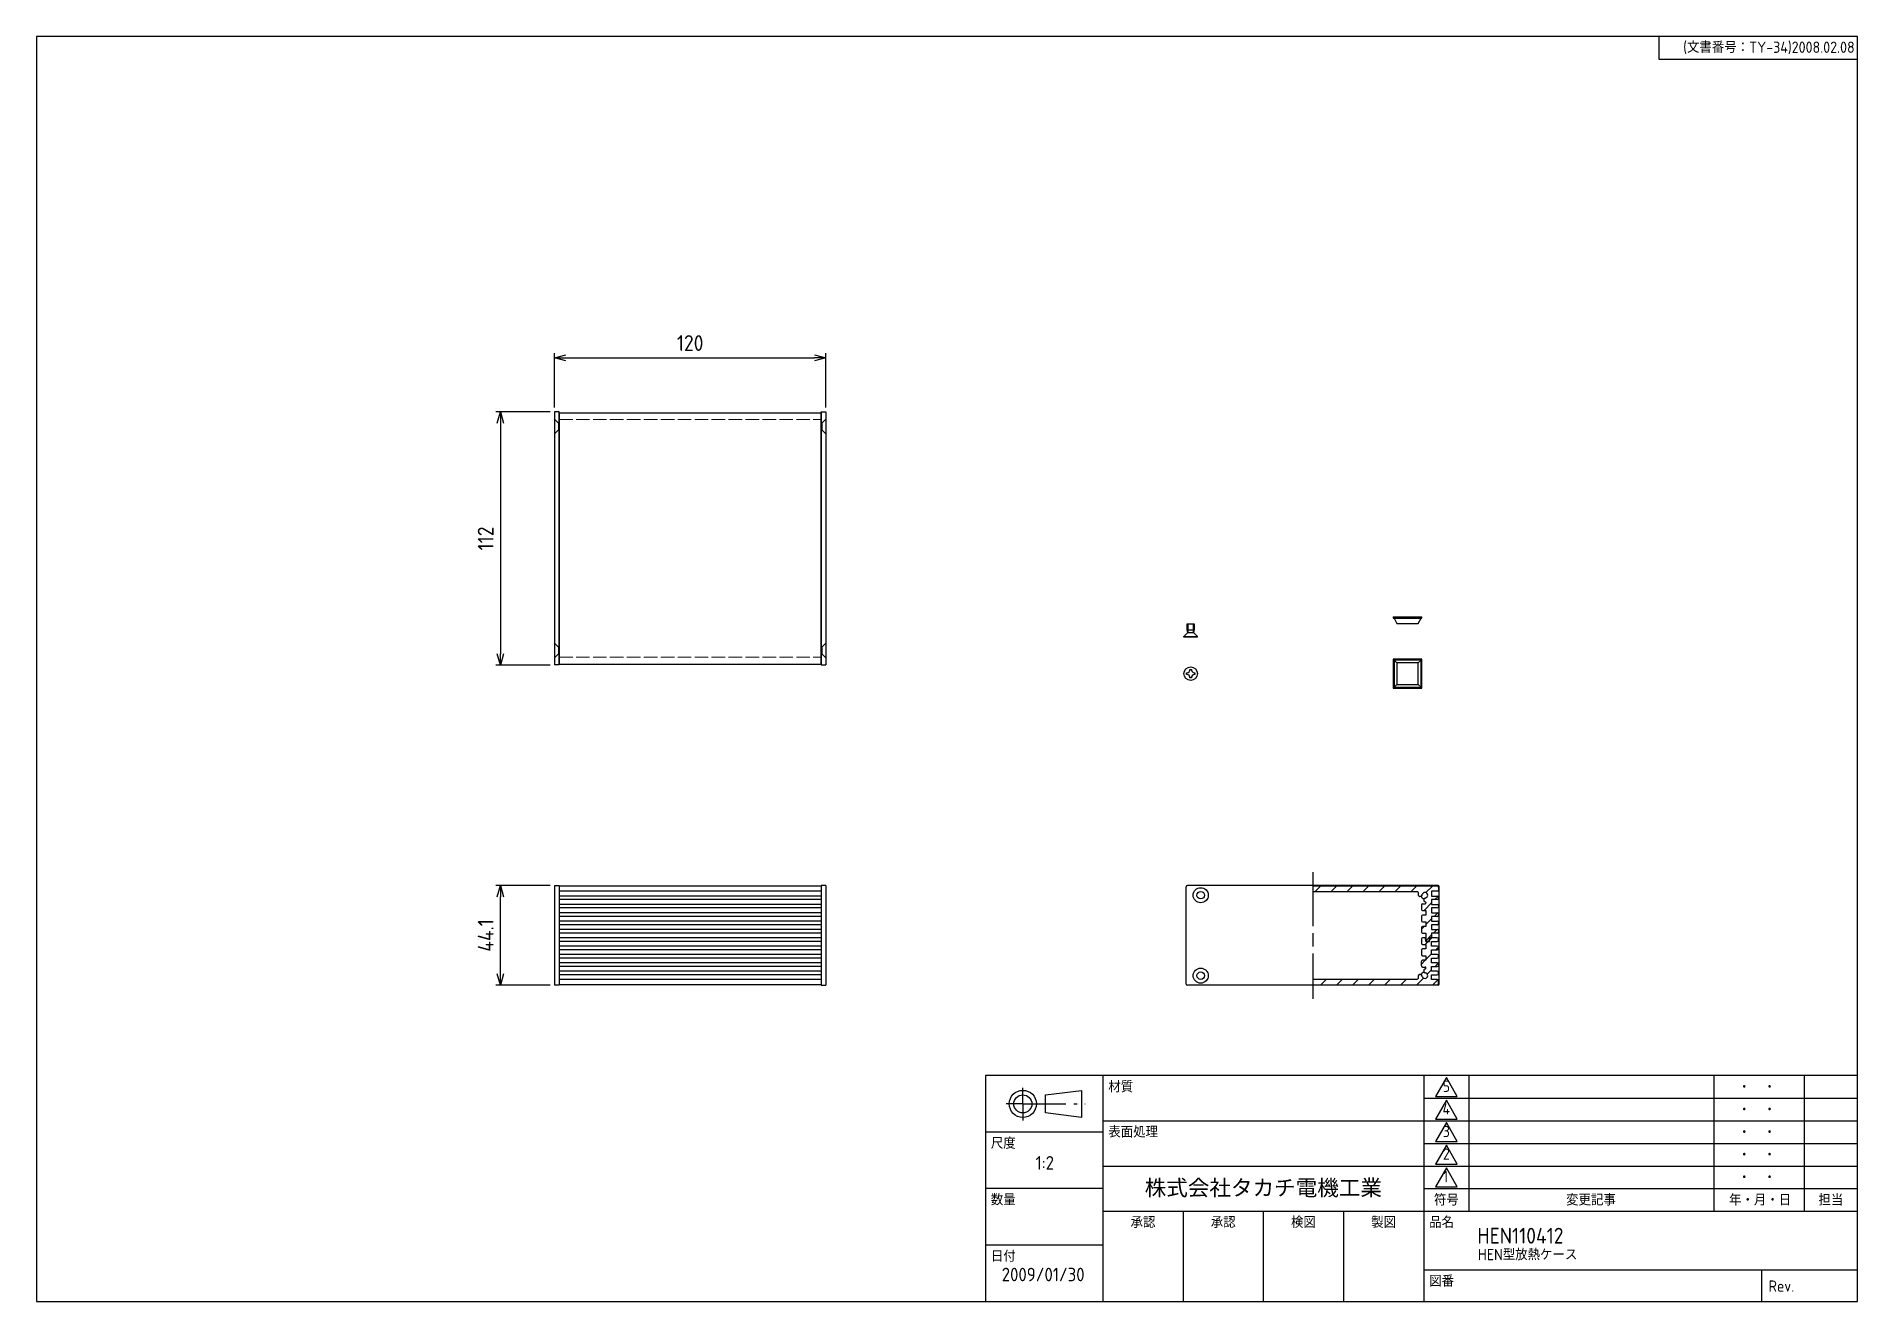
# Model space of a CAD drawing. Header units: millimetres. Extents: x 0 to 806, y 0 to 560.
import ezdxf
from ezdxf.enums import TextEntityAlignment as Align

# ---------------------------------------------------------------- set-up
doc = ezdxf.new("R2010")
doc.units = ezdxf.units.MM
doc.header["$LTSCALE"] = 2
for name, pattern in [('AM_ISO02W050x2', [3.75, 3, -0.75]), ('AM_ISO08W050', [18, 12, -1.5, 3, -1.5]), ('gen7a', [6.875, 4.75, -0.875, 0.375, -0.875])]:
    doc.linetypes.add(name, pattern=pattern)
doc.layers.add('7A', color=4, linetype='gen7a')
doc.layers.add('RAHM2', color=1, linetype='Continuous')
for name, color, linetype, lineweight in [('AM_5', 3, 'Continuous', 25), ('AM_7', 4, 'AM_ISO08W050', 25), ('AM_8', 1, 'Continuous', 25), ('上ｶﾊﾞｰ', 7, 'Continuous', 25), ('上ｶﾊﾞｰ0', 7, 'AM_ISO02W050x2', 13), ('下ｶﾊﾞｰ', 2, 'Continuous', 25), ('ｺﾞﾑ足', 8, 'Continuous', 25), ('ﾊﾟﾈﾙ', 5, 'Continuous', 25), ('ﾊﾟﾈﾙ0', 5, 'AM_ISO02W050x2', 13), ('ﾋﾞｽ', 8, 'Continuous', 25)]:
    doc.layers.add(name, color=color, linetype=linetype, lineweight=lineweight)
doc.styles.get("Standard").update_dxf_attribs({"font": 'ISOCP.SHX', "bigfont": 'EXTFONT.SHX'})
doc.dimstyles.new('AM_ISO$0', dxfattribs={"dimtxt": 3.5, "dimasz": 2.5, "dimexe": 1, "dimexo": 1, "dimgap": 1.5, "dimtad": 1, "dimdsep": 46, "dimtxsty": 'Standard', "dimblk": 'OPEN30', "dimcen": 0, "dimclrd": 256, "dimclre": 256, "dimclrt": 2, "dimadec": 0, "dimazin": 2, "dimtp": 0.1, "dimtm": 0.1, "dimtfac": 0.71, "dimtmove": 0, "dimatfit": 3, "dimldrblk": 'OPEN30', "dimfxl": 0, "dimlwd": -1, "dimlwe": -1, "dimarcsym": 0})

# ---------------------------------------------------------------- blocks, each defined once
blk = doc.blocks.new('TK-A3')
for p, q in [((359, 280), (359, 275)), ((359, 275), (403, 275))]:
    blk.add_line(p, q)
blk.add_lwpolyline([(0, 0), (403, 0), (403, 280), (0, 280)], close=True)
at = {"insert": (402.36, 276.11), "char_height": 2.5, "width": 43.0784, "attachment_point": 9}
blk.add_mtext('(文書番号：TY-34)2008.02.08', dxfattribs=at)
blk = doc.blocks.new('TK-TITLE')
for p, q in [((-193, 50), (-193, 0)), ((0, 50), (-193, 50)), ((-167, 50), (-167, 0)), ((-96, 50), (-96, 0)), ((0, 0), (0, 50)), ((-179.72, 45.75), (-171.72, 46.75)), ((-179.72, 41.75), (-179.72, 45.75)), ((-171.72, 46.75), (-171.72, 40.75)), ((-171.72, 40.75), (-179.72, 41.75)), ((-167, 37.5), (-193, 37.5)), ((-167, 40), (-96, 40)), ((-167, 30), (-96, 30)), ((-167, 25), (-193, 25)), ((-167, 20), (-96, 20)), ((-149.25, 20), (-149.25, 0)), ((-131.5, 20), (-131.5, 0)), ((-113.75, 20), (-113.75, 0)), ((-96, 20), (0, 20)), ((-167, 12.5), (-193, 12.5)), ((-96, 7), (0, 7)), ((-21.18, 0), (-21.18, 7)), ((-193, 0), (0, 0))]:
    blk.add_line(p, q)
for radius in [3, 2]:
    blk.add_circle((-184.72, 43.75), radius)
at = {"layer": '7A'}
for q in [(-184.72, 47.32), (-188.44, 43.75), (-170.94, 43.75), (-184.72, 40.04)]:
    blk.add_line((-184.72, 43.75), q, dxfattribs=at)
at = {"layer": 'RAHM2'}
for p, q in [((-91, 49.6), (-93.42, 45.4)), ((-88.58, 45.4), (-91, 49.6)), ((-86, 50), (-86, 20)), ((-31.82, 50), (-31.82, 20)), ((-11.82, 50), (-11.82, 20)), ((-96, 45), (0, 45)), ((-93.42, 45.4), (-88.58, 45.4)), ((-91, 44.6), (-93.42, 40.4)), ((-88.58, 40.4), (-91, 44.6)), ((-93.42, 40.4), (-88.58, 40.4)), ((-96, 40), (0, 40)), ((-91, 39.6), (-93.42, 35.4)), ((-88.58, 35.4), (-91, 39.6)), ((-96, 35), (0, 35)), ((-93.42, 35.4), (-88.58, 35.4)), ((-91, 34.6), (-93.42, 30.4)), ((-88.58, 30.4), (-91, 34.6)), ((-96, 30), (0, 30)), ((-93.42, 30.4), (-88.58, 30.4)), ((-91, 29.6), (-93.42, 25.4)), ((-88.58, 25.4), (-91, 29.6)), ((-96, 25), (0, 25)), ((-93.42, 25.4), (-88.58, 25.4))]:
    blk.add_line(p, q, dxfattribs=at)
at = {"insert": (-131.5, 25), "char_height": 3.5, "width": 60, "attachment_point": 5}
blk.add_mtext('\\fＭＳ ゴシック|b0|i0|c128|p49;株式会社タカチ電機工業', dxfattribs=at)
for tag, p, height in [('GEN-TITLE-MAT1', (-148.96, 43.3), 3), ('GEN-TITLE-MAT2', (-148.96, 33.3), 3), ('GEN-TITLE-DES1', (-84.14, 12.83), 3.5), ('GEN-TITLE-DES2', (-84, 9.15), 2.5), ('GEN-TITLE-NR1', (-84, 2), 3), ('GEN-TITLE-NR2', (-8, 1.71), 2.5)]:
    blk.add_attdef(tag, p, '', height=height)
for tag, p in [('GEN-TITLE-SCA', (-177.82, 28.3)), ('GEN-TITLE-QTY', (-175.61, 15.8))]:
    blk.add_attdef(tag, text='', height=3).set_placement(p, align=Align.BOTTOM_RIGHT)
blk.add_attdef('GEN-TITLE-DAT', text='', height=3).set_placement((-180.22, 3.59), align=Align.BOTTOM_CENTER)
at = {"layer": 'RAHM2'}
for s, p in [('5', (-91, 45.65)), ('4', (-91, 40.65)), ('3', (-91, 35.65)), ('2', (-91, 30.65)), ('1', (-91.19, 25.65))]:
    blk.add_text(s, height=2.5, dxfattribs=at).set_placement(p, align=Align.BOTTOM_CENTER)
at = {"layer": 'RAHM2', "char_height": 2.5}
for s, insert, width, attachment_point in [('材質', (-165.8, 48.8), 60, 1), ('・  ・   ', (-22.28, 47.5), 20, 5), ('・  ・   ', (-22.28, 42.5), 20, 5), ('尺度', (-191.8, 36.3), 20, 1), ('表面処理', (-165.8, 38.8), 60, 1), ('・  ・   ', (-22.28, 37.5), 20, 5), ('・  ・   ', (-22.28, 32.5), 20, 5), ('・  ・   ', (-22.28, 27.5), 20, 5), ('数量', (-191.8, 23.8), 20, 1), ('符号', (-91, 22.5), 10, 5), ('変更記事', (-59, 22.5), 45, 5), ('年・月・日', (-21.56, 22.5), 20, 5), ('担当', (-5.91, 22.5), 15, 5), ('承認', (-158.13, 18.8), 17, 2), ('承認', (-140.38, 18.8), 17, 2), ('検図', (-122.63, 18.8), 17, 2), ('製図', (-104.88, 18.8), 17, 2), ('品名', (-94.8, 18.8), 90, 1), ('日付', (-191.8, 11.3), 60, 1), ('図番', (-94.8, 5.8), 90, 1), ('Rev.', (-16.86, 3.43), 7.9365, 5)]:
    blk.add_mtext(s, dxfattribs=dict(at, insert=insert, width=width, attachment_point=attachment_point))
blk = doc.blocks.new('A$C551C5673')
at = {"layer": 'ﾋﾞｽ'}
for p, q in [((-1.8, -0.41), (-1.8, 0.41)), ((-1.8, 0.41), (-1.55, 0.41)), ((-0.41, 1.8), (0.41, 1.8)), ((-0.41, 1.55), (-0.41, 1.8)), ((0.41, 1.8), (0.41, 1.55)), ((1.55, 0.41), (1.8, 0.41)), ((1.8, 0.41), (1.8, -0.41)), ((-1.55, -0.41), (-1.8, -0.41)), ((-0.41, -1.8), (-0.41, -1.55)), ((0.41, -1.8), (-0.41, -1.8)), ((0.41, -1.55), (0.41, -1.8)), ((1.8, -0.41), (1.55, -0.41))]:
    blk.add_line(p, q, dxfattribs=at)
blk.add_circle((0, 0), 3, dxfattribs=at)
for centre, start, end in [((-1.55, 1.55), 270, 0), ((1.55, 1.55), 180, 270), ((-1.55, -1.55), 0, 90), ((1.55, -1.55), 90, 180)]:
    blk.add_arc(centre, 1.15, start, end, dxfattribs=at)
blk = doc.blocks.new('A$C276871C8')
at = {"layer": 'ﾋﾞｽ'}
for p, q in [((-6, -1.5), (-6, 1.5)), ((-6, 1.5), (-3.34, 1.5)), ((-2.09, 1.25), (-6, 1.25)), ((-3.34, 1.5), (-2.09, 1.25)), ((-3.34, -1.5), (-3.34, 1.5)), ((-2.09, 1.25), (-0.34, 3)), ((-2.09, -1.25), (-2.09, 1.25)), ((0, 3), (-0.34, 3)), ((-0.34, -3), (-0.34, 3)), ((0, 3), (0, -3)), ((-6, -1.25), (-2.09, -1.25)), ((-3.34, -1.5), (-6, -1.5)), ((-2.09, -1.25), (-3.34, -1.5)), ((-0.34, -3), (-2.09, -1.25)), ((0, -3), (-0.34, -3))]:
    blk.add_line(p, q, dxfattribs=at)
blk = doc.blocks.new('_Open30')
at = {"color": 0, "linetype": 'ByBlock', "lineweight": -2}
for p, q in [((-1, 0.27), (0, 0)), ((0, 0), (-1, -0.27)), ((0, 0), (-1, 0))]:
    blk.add_line(p, q, dxfattribs=at)
blk = doc.blocks.new('*D13')
at = {"layer": 'AM_5'}
for p, q in [((229.33, 395.77), (229.33, 419.77)), ((349.33, 395.77), (349.33, 419.77)), ((234.33, 417.77), (344.33, 417.77))]:
    blk.add_line(p, q, dxfattribs=at)
at = {"layer": 'Defpoints', "color": 0}
for p in [(349.33, 417.77), (229.33, 393.77), (349.33, 393.77)]:
    blk.add_point(p, dxfattribs=at)
at = {"layer": 'AM_5', "xscale": 5, "yscale": 5, "zscale": 5, "rotation": 180}
blk.add_blockref('_Open30', (229.33, 417.77), dxfattribs=at)
at = {"layer": 'AM_5', "xscale": 5, "yscale": 5, "zscale": 5}
blk.add_blockref('_Open30', (349.33, 417.77), dxfattribs=at)
at = {"layer": 'AM_5', "color": 2, "insert": (289.33, 424.27), "char_height": 7, "attachment_point": 5}
blk.add_mtext('120', dxfattribs=at)
blk = doc.blocks.new('*D14')
at = {"layer": 'AM_5'}
for p, q in [((227.33, 393.77), (203.33, 393.77)), ((205.33, 388.77), (205.33, 286.77)), ((227.33, 281.77), (203.33, 281.77))]:
    blk.add_line(p, q, dxfattribs=at)
at = {"layer": 'Defpoints', "color": 0}
for p in [(229.33, 393.77), (205.33, 281.77), (229.33, 281.77)]:
    blk.add_point(p, dxfattribs=at)
at = {"layer": 'AM_5', "xscale": 5, "yscale": 5, "zscale": 5}
for p, rotation in [((205.33, 393.77), 90), ((205.33, 281.77), 270)]:
    blk.add_blockref('_Open30', p, dxfattribs=dict(at, rotation=rotation))
at = {"layer": 'AM_5', "color": 2, "insert": (198.83, 337.77), "char_height": 7, "attachment_point": 5, "rotation": 90}
blk.add_mtext('112', dxfattribs=at)
blk = doc.blocks.new('*D15')
at = {"layer": 'AM_5'}
for p, q in [((227.33, 184.12), (203.33, 184.12)), ((205.33, 145.02), (205.33, 179.12)), ((227.33, 140.02), (203.33, 140.02))]:
    blk.add_line(p, q, dxfattribs=at)
at = {"layer": 'Defpoints', "color": 0}
for p in [(205.33, 184.12), (229.33, 184.12), (229.33, 140.02)]:
    blk.add_point(p, dxfattribs=at)
at = {"layer": 'AM_5', "xscale": 5, "yscale": 5, "zscale": 5}
for p, rotation in [((205.33, 184.12), 90), ((205.33, 140.02), 270)]:
    blk.add_blockref('_Open30', p, dxfattribs=dict(at, rotation=rotation))
at = {"layer": 'AM_5', "color": 2, "insert": (198.83, 162.07), "char_height": 7, "attachment_point": 5, "rotation": 90}
blk.add_mtext('44.1', dxfattribs=at)

msp = doc.modelspace()

# ---------------------------------------------------------------- hatches: boundary and pattern name
at = {"layer": 'AM_8'}
h = msp.add_hatch(dxfattribs=at)
h.set_pattern_fill('_U', color=256, scale=5, angle=45, style=0, pattern_type=0)
h.set_pattern_definition([(45, (443.156, -40.3116), (-3.53553, 3.53553), [])])
edge = h.paths.add_edge_path()
edge.add_arc((614.486, 179.868), 3, 163.39845, 170.684261)
edge.add_arc((612.389, 180.213), 0.875, 170.746295, 350.746295)
edge.add_arc((614.486, 179.868), 1.25, -80.597414, 170.597414, ccw=False)
edge.add_arc((614.834, 177.766), 0.88, 99.402586, 164.642344)
edge.add_arc((614.837, 177.777), 0.88, 165.357656, 262.656607)
edge.add_arc((614.686, 176.607), 0.3, 0, 82.656607, ccw=False)
edge.add_line((614.986, 176.607), (614.986, 176.368))
edge.add_arc((614.686, 176.368), 0.3, 270, 360, ccw=False)
edge.add_line((614.686, 176.068), (613.486, 176.068))
edge.add_arc((613.486, 175.568), 0.5, 90, 180)
edge.add_line((612.986, 175.568), (612.986, 173.568))
edge.add_arc((613.486, 173.568), 0.5, 180, 270)
edge.add_line((613.486, 173.068), (614.986, 173.068))
edge.add_line((614.986, 173.068), (614.986, 171.068))
edge.add_line((614.986, 171.068), (613.486, 171.068))
edge.add_arc((613.486, 170.568), 0.5, 90, 180)
edge.add_line((612.986, 170.568), (612.986, 168.568))
edge.add_arc((613.486, 168.568), 0.5, 180, 270)
edge.add_line((613.486, 168.068), (614.986, 168.068))
edge.add_line((614.986, 168.068), (614.986, 166.068))
edge.add_line((614.986, 166.068), (613.486, 166.068))
edge.add_arc((613.486, 165.568), 0.5, 90, 180)
edge.add_line((612.986, 165.568), (612.986, 163.568))
edge.add_arc((613.486, 163.568), 0.5, 180, 270)
edge.add_line((613.486, 163.068), (614.986, 163.068))
edge.add_line((614.986, 163.068), (614.986, 161.068))
edge.add_line((614.986, 161.068), (615.086, 159.468))
edge.add_line((615.086, 159.468), (616.386, 159.468))
edge.add_line((616.386, 159.468), (616.486, 161.018))
edge.add_line((616.486, 161.018), (617.486, 161.018))
edge.add_line((617.486, 161.018), (617.486, 163.118))
edge.add_line((617.486, 163.118), (619.986, 163.118))
edge.add_arc((619.986, 163.618), 0.5, 270, 360)
edge.add_line((620.486, 163.618), (620.486, 164.218))
edge.add_arc((619.986, 164.218), 0.5, 0, 90)
edge.add_line((619.986, 164.718), (617.486, 164.718))
edge.add_line((617.486, 164.718), (617.486, 166.818))
edge.add_line((617.486, 166.818), (619.986, 166.818))
edge.add_arc((619.986, 167.318), 0.5, 270, 360)
edge.add_line((620.486, 167.318), (620.486, 167.918))
edge.add_arc((619.986, 167.918), 0.5, 0, 90)
edge.add_line((619.986, 168.418), (617.486, 168.418))
edge.add_line((617.486, 168.418), (617.486, 170.518))
edge.add_line((617.486, 170.518), (619.986, 170.518))
edge.add_arc((619.986, 171.018), 0.5, 270, 360)
edge.add_line((620.486, 171.018), (620.486, 171.618))
edge.add_arc((619.986, 171.618), 0.5, 360, 450)
edge.add_line((619.986, 172.118), (617.486, 172.118))
edge.add_line((617.486, 172.118), (617.486, 174.218))
edge.add_line((617.486, 174.218), (619.986, 174.218))
edge.add_arc((619.986, 174.718), 0.5, 270, 360)
edge.add_line((620.486, 174.718), (620.486, 175.318))
edge.add_arc((619.986, 175.318), 0.5, 0, 90)
edge.add_line((619.986, 175.818), (617.486, 175.818))
edge.add_line((617.486, 175.818), (617.486, 177.918))
edge.add_line((617.486, 177.918), (619.986, 177.918))
edge.add_arc((619.986, 178.418), 0.5, 270, 360)
edge.add_line((620.486, 178.418), (620.486, 179.018))
edge.add_arc((619.986, 179.018), 0.5, 0, 90)
edge.add_line((619.986, 179.518), (617.486, 179.518))
edge.add_line((617.486, 179.518), (617.486, 181.618))
edge.add_line((617.486, 181.618), (619.986, 181.618))
edge.add_arc((619.986, 182.118), 0.5, 270, 360)
edge.add_line((620.486, 182.118), (620.486, 183.368))
edge.add_arc((619.986, 183.368), 0.5, 0, 90)
edge.add_line((619.986, 183.868), (564.886, 183.868))
edge.add_line((564.886, 183.868), (564.886, 181.368))
edge.add_line((564.886, 181.368), (611.132, 181.368))
edge.add_arc((611.132, 180.868), 0.5, -16.60155, 90, ccw=False)
h = msp.add_hatch(dxfattribs=at)
h.set_pattern_fill('_U', color=256, scale=5, angle=45, style=0, pattern_type=0)
h.set_pattern_definition([(45, (686.6154, 364.447), (-3.53553, 3.53553), [])])
edge = h.paths.add_edge_path()
edge.add_line((620.486, 140.768), (620.486, 142.018))
edge.add_arc((619.986, 142.018), 0.5, 0, 90)
edge.add_line((619.986, 142.518), (617.486, 142.518))
edge.add_line((617.486, 142.518), (617.486, 144.618))
edge.add_line((617.486, 144.618), (619.986, 144.618))
edge.add_arc((619.986, 145.118), 0.5, 270, 360)
edge.add_line((620.486, 145.118), (620.486, 145.718))
edge.add_arc((619.986, 145.718), 0.5, 0, 90)
edge.add_line((619.986, 146.218), (617.486, 146.218))
edge.add_line((617.486, 146.218), (617.486, 148.318))
edge.add_line((617.486, 148.318), (619.986, 148.318))
edge.add_arc((619.986, 148.818), 0.5, 270, 360)
edge.add_line((620.486, 148.818), (620.486, 149.418))
edge.add_arc((619.986, 149.418), 0.5, 360, 450)
edge.add_line((619.986, 149.918), (617.486, 149.918))
edge.add_line((617.486, 149.918), (617.486, 152.018))
edge.add_line((617.486, 152.018), (619.986, 152.018))
edge.add_arc((619.986, 152.518), 0.5, 270, 360)
edge.add_line((620.486, 152.518), (620.486, 153.118))
edge.add_arc((619.986, 153.118), 0.5, 0, 90)
edge.add_line((619.986, 153.618), (617.486, 153.618))
edge.add_line((617.486, 153.618), (617.486, 155.718))
edge.add_line((617.486, 155.718), (619.986, 155.718))
edge.add_arc((619.986, 156.218), 0.5, 270, 360)
edge.add_line((620.486, 156.218), (620.486, 156.818))
edge.add_arc((619.986, 156.818), 0.5, 0, 90)
edge.add_line((619.986, 157.318), (617.486, 157.318))
edge.add_line((617.486, 157.318), (617.486, 159.418))
edge.add_line((617.486, 159.418), (619.986, 159.418))
edge.add_arc((619.986, 159.918), 0.5, 270, 360)
edge.add_line((620.486, 159.918), (620.486, 160.518))
edge.add_arc((619.986, 160.518), 0.5, 0, 90)
edge.add_line((619.986, 161.018), (616.686, 161.018))
edge.add_line((616.686, 161.018), (616.583, 159.368))
edge.add_line((616.583, 159.368), (614.889, 159.368))
edge.add_line((614.889, 159.368), (614.786, 161.018))
edge.add_line((614.786, 161.018), (613.486, 161.018))
edge.add_arc((613.486, 160.518), 0.5, 90, 180)
edge.add_line((612.986, 160.518), (612.986, 158.568))
edge.add_arc((613.486, 158.568), 0.5, 180, 270)
edge.add_line((613.486, 158.068), (614.986, 158.068))
edge.add_line((614.986, 158.068), (614.986, 156.068))
edge.add_line((614.986, 156.068), (613.486, 156.068))
edge.add_arc((613.486, 155.568), 0.5, 90, 180)
edge.add_line((612.986, 155.568), (612.986, 153.568))
edge.add_arc((613.486, 153.568), 0.5, 180, 270)
edge.add_line((613.486, 153.068), (614.986, 153.068))
edge.add_line((614.986, 153.068), (614.986, 151.068))
edge.add_line((614.986, 151.068), (613.486, 151.068))
edge.add_arc((613.486, 150.568), 0.5, 90, 180)
edge.add_line((612.986, 150.568), (612.986, 148.568))
edge.add_arc((613.486, 148.568), 0.5, 180, 270)
edge.add_line((613.486, 148.068), (614.686, 148.068))
edge.add_arc((614.686, 147.768), 0.3, 0, 90, ccw=False)
edge.add_line((614.986, 147.768), (614.986, 147.529))
edge.add_arc((614.686, 147.529), 0.3, 277.343393, 360, ccw=False)
edge.add_arc((614.837, 146.359), 0.88, 97.343393, 194.642344)
edge.add_arc((614.834, 146.369), 0.88, 195.357656, 260.597414)
edge.add_arc((614.486, 144.268), 1.25, -170.597414, 80.597414, ccw=False)
edge.add_arc((612.384, 143.92), 0.88, 9.402586, 74.894869)
edge.add_arc((612.389, 143.924), 0.875, 75.105431, 189.315739)
edge.add_arc((614.486, 144.268), 3, 189.315739, 196.60155)
edge.add_arc((611.132, 143.268), 0.5, -90, 16.60155, ccw=False)
edge.add_line((611.132, 142.768), (564.886, 142.768))
edge.add_line((564.886, 142.768), (564.886, 140.268))
edge.add_line((564.886, 140.268), (619.986, 140.268))
edge.add_arc((619.986, 140.768), 0.5, 270, 360)

# ---------------------------------------------------------------- linework, layer by layer
at = {"layer": 'AM_7'}
msp.add_line((564.886, 190.118), (564.886, 134.018), dxfattribs=at)
at = {"layer": '上ｶﾊﾞｰ'}
for p, q in [((231.332, 393.372), (347.332, 393.372)), ((231.332, 393.372), (231.332, 282.172)), ((347.332, 393.372), (347.332, 282.172)), ((231.332, 282.172), (347.332, 282.172)), ((347.332, 183.868), (231.332, 183.868)), ((231.332, 183.868), (231.332, 163.118)), ((347.332, 181.618), (231.332, 181.618)), ((347.332, 179.518), (231.332, 179.518)), ((347.332, 177.918), (231.332, 177.918)), ((347.332, 183.868), (347.332, 163.118)), ((619.986, 183.868), (564.886, 183.868)), ((611.132, 181.368), (564.886, 181.368)), ((617.486, 181.618), (617.486, 179.518)), ((619.986, 181.618), (617.486, 181.618)), ((617.486, 179.518), (619.986, 179.518)), ((619.986, 177.918), (617.486, 177.918)), ((617.486, 177.918), (617.486, 175.818)), ((620.486, 183.368), (620.486, 182.118)), ((620.486, 179.018), (620.486, 178.418)), ((347.332, 175.818), (231.332, 175.818)), ((347.332, 174.218), (231.332, 174.218)), ((347.332, 172.118), (231.332, 172.118)), ((347.332, 170.518), (231.332, 170.518)), ((612.986, 175.568), (612.986, 173.568)), ((612.986, 170.568), (612.986, 168.568)), ((613.486, 176.068), (614.686, 176.068)), ((613.486, 173.068), (614.986, 173.068)), ((614.986, 171.068), (613.486, 171.068)), ((614.986, 176.607), (614.986, 176.368)), ((614.986, 173.068), (614.986, 171.068)), ((617.486, 175.818), (619.986, 175.818)), ((617.486, 174.218), (617.486, 172.118)), ((619.986, 174.218), (617.486, 174.218)), ((617.486, 172.118), (619.986, 172.118)), ((619.986, 170.518), (617.486, 170.518)), ((617.486, 170.518), (617.486, 168.418)), ((620.486, 175.318), (620.486, 174.718)), ((620.486, 171.618), (620.486, 171.018)), ((347.332, 168.418), (231.332, 168.418)), ((347.332, 166.818), (231.332, 166.818)), ((347.332, 164.718), (231.332, 164.718)), ((347.332, 163.118), (231.332, 163.118)), ((612.986, 165.568), (612.986, 163.568)), ((613.486, 168.068), (614.986, 168.068)), ((614.986, 166.068), (613.486, 166.068)), ((613.486, 163.068), (614.986, 163.068)), ((614.986, 168.068), (614.986, 166.068)), ((614.986, 163.068), (614.986, 161.068)), ((617.486, 168.418), (619.986, 168.418)), ((619.986, 166.818), (617.486, 166.818)), ((617.486, 166.818), (617.486, 164.718)), ((617.486, 164.718), (619.986, 164.718)), ((617.486, 163.118), (617.486, 161.018)), ((619.986, 163.118), (617.486, 163.118)), ((620.486, 167.918), (620.486, 167.318)), ((620.486, 164.218), (620.486, 163.618)), ((614.986, 161.068), (615.086, 159.468)), ((615.086, 159.468), (616.386, 159.468)), ((616.386, 159.468), (616.486, 161.018)), ((616.486, 161.018), (617.486, 161.018))]:
    msp.add_line(p, q, dxfattribs=at)
for centre, radius, start, end in [((611.132, 180.868), 0.5, 343.39845, 90), ((612.389, 180.213), 0.875, 170.571141, 350.746295), ((614.486, 179.868), 3, 163.39845, 170.684261), ((614.486, 179.868), 1.25, 279.402586, 170.597414), ((614.837, 177.777), 0.88, 165.357656, 262.656607), ((614.834, 177.766), 0.88, 99.402586, 164.642344), ((619.986, 183.368), 0.5, 0, 90), ((619.986, 182.118), 0.5, 270, 0), ((619.986, 179.018), 0.5, 0, 90), ((619.986, 178.418), 0.5, 270, 0), ((613.486, 175.568), 0.5, 90, 180), ((613.486, 173.568), 0.5, 180, 270), ((613.486, 170.568), 0.5, 90, 180), ((614.686, 176.368), 0.3, 270, 0), ((614.686, 176.607), 0.3, 0, 82.656607), ((619.986, 175.318), 0.5, 0, 90), ((619.986, 174.718), 0.5, 270, 0), ((619.986, 171.618), 0.5, 0, 90), ((619.986, 171.018), 0.5, 270, 0), ((613.486, 168.568), 0.5, 180, 270), ((613.486, 165.568), 0.5, 90, 180), ((613.486, 163.568), 0.5, 180, 270), ((619.986, 167.918), 0.5, 0, 90), ((619.986, 167.318), 0.5, 270, 0), ((619.986, 164.218), 0.5, 0, 90), ((619.986, 163.618), 0.5, 270, 0)]:
    msp.add_arc(centre, radius, start, end, dxfattribs=at)
at = {"layer": '上ｶﾊﾞｰ0'}
for p, q in [((231.332, 390.372), (347.332, 390.372)), ((231.332, 285.172), (347.332, 285.172))]:
    msp.add_line(p, q, dxfattribs=at)
at = {"layer": '下ｶﾊﾞｰ'}
for p, q in [((231.332, 163.118), (231.332, 140.268)), ((347.332, 163.118), (347.332, 140.268)), ((347.332, 161.018), (231.332, 161.018)), ((347.332, 159.418), (231.332, 159.418)), ((347.332, 157.318), (231.332, 157.318)), ((347.332, 155.718), (231.332, 155.718)), ((347.332, 153.618), (231.332, 153.618)), ((612.986, 160.518), (612.986, 158.568)), ((612.986, 155.568), (612.986, 153.568)), ((614.786, 161.018), (613.486, 161.018)), ((613.486, 158.068), (614.986, 158.068)), ((614.986, 156.068), (613.486, 156.068)), ((614.889, 159.368), (614.786, 161.018)), ((614.889, 159.368), (616.583, 159.368)), ((614.986, 158.068), (614.986, 156.068)), ((616.583, 159.368), (616.686, 161.018)), ((619.986, 161.018), (616.686, 161.018)), ((617.486, 157.318), (617.486, 159.418)), ((617.486, 159.418), (619.986, 159.418)), ((619.986, 157.318), (617.486, 157.318)), ((617.486, 153.618), (617.486, 155.718)), ((617.486, 155.718), (619.986, 155.718)), ((619.986, 153.618), (617.486, 153.618)), ((620.486, 159.918), (620.486, 160.518)), ((620.486, 156.218), (620.486, 156.818)), ((347.332, 152.018), (231.332, 152.018)), ((347.332, 149.918), (231.332, 149.918)), ((347.332, 148.318), (231.332, 148.318)), ((347.332, 146.218), (231.332, 146.218)), ((612.986, 148.568), (612.986, 150.568)), ((613.486, 153.068), (614.986, 153.068)), ((614.986, 151.068), (613.486, 151.068)), ((613.486, 148.068), (614.686, 148.068)), ((613.486, 148.068), (614.486, 148.068)), ((614.986, 153.068), (614.986, 151.068)), ((614.986, 147.529), (614.986, 147.768)), ((617.486, 152.018), (619.986, 152.018)), ((617.486, 149.918), (617.486, 152.018)), ((619.986, 149.918), (617.486, 149.918)), ((617.486, 148.318), (619.986, 148.318)), ((617.486, 146.218), (617.486, 148.318)), ((619.986, 146.218), (617.486, 146.218)), ((620.486, 152.518), (620.486, 153.118)), ((620.486, 148.818), (620.486, 149.418)), ((620.486, 145.118), (620.486, 145.718)), ((347.332, 144.618), (231.332, 144.618)), ((347.332, 142.518), (231.332, 142.518)), ((347.332, 140.268), (231.332, 140.268)), ((564.886, 142.768), (611.132, 142.768)), ((564.886, 140.268), (619.986, 140.268)), ((612.615, 144.769), (612.612, 144.77)), ((617.486, 142.518), (617.486, 144.618)), ((617.486, 144.618), (619.986, 144.618)), ((619.986, 142.518), (617.486, 142.518)), ((620.486, 140.768), (620.486, 142.018))]:
    msp.add_line(p, q, dxfattribs=at)
for centre, radius, start, end in [((613.486, 160.518), 0.5, 90, 180), ((613.486, 158.568), 0.5, 180, 270), ((613.486, 155.568), 0.5, 90, 180), ((613.486, 153.568), 0.5, 180, 270), ((619.986, 160.518), 0.5, 0, 90), ((619.986, 159.918), 0.5, 270, 0), ((619.986, 156.818), 0.5, 0, 90), ((619.986, 156.218), 0.5, 270, 0), ((619.986, 153.118), 0.5, 0, 90), ((613.486, 150.568), 0.5, 90, 180), ((613.486, 148.568), 0.5, 180, 270), ((614.486, 144.268), 1.25, 189.402586, 80.597414), ((614.837, 146.359), 0.88, 97.343393, 194.642344), ((614.834, 146.369), 0.88, 195.357656, 260.597414), ((614.686, 147.768), 0.3, 0, 90), ((614.686, 147.529), 0.3, 277.343393, 360), ((619.986, 152.518), 0.5, 270, 0), ((619.986, 149.418), 0.5, 0, 90), ((619.986, 148.818), 0.5, 270, 0), ((619.986, 145.718), 0.5, 0, 90), ((619.986, 145.118), 0.5, 270, 0), ((611.132, 143.268), 0.5, 270, 16.60155), ((612.389, 143.924), 0.875, 75, 189.315739), ((614.486, 144.268), 3, 189.315739, 196.60155), ((612.384, 143.92), 0.88, 9.402586, 75), ((619.986, 142.018), 0.5, 0, 90), ((619.986, 140.768), 0.5, 270, 0)]:
    msp.add_arc(centre, radius, start, end, dxfattribs=at)
at = {"layer": 'ｺﾞﾑ足'}
for p, q in [((600.494, 303.144), (613.194, 303.144)), ((600.494, 303.144), (600.494, 302.544)), ((600.494, 302.544), (613.194, 302.544)), ((600.844, 302.544), (602.094, 300.144)), ((602.094, 300.144), (611.594, 300.144)), ((611.594, 300.144), (612.844, 302.544)), ((613.194, 302.544), (613.194, 303.144)), ((613.194, 284.29), (600.494, 284.29)), ((600.494, 284.29), (600.494, 271.59)), ((600.844, 283.94), (600.844, 271.94)), ((612.844, 283.94), (600.844, 283.94)), ((602.094, 282.69), (600.844, 283.94)), ((602.094, 282.69), (602.094, 273.19)), ((611.594, 282.69), (602.094, 282.69)), ((611.594, 282.69), (612.844, 283.94)), ((611.594, 273.19), (611.594, 282.69)), ((612.844, 271.94), (612.844, 283.94)), ((613.194, 271.59), (613.194, 284.29)), ((600.494, 271.59), (613.194, 271.59)), ((602.094, 273.19), (600.844, 271.94)), ((600.844, 271.94), (612.844, 271.94)), ((602.094, 273.19), (611.594, 273.19)), ((611.594, 273.19), (612.844, 271.94))]:
    msp.add_line(p, q, dxfattribs=at)
at = {"layer": 'ﾊﾟﾈﾙ'}
for p, q in [((231.332, 393.772), (229.332, 393.772)), ((229.332, 393.772), (229.332, 281.772)), ((231.332, 393.772), (229.332, 393.772)), ((231.082, 388.872), (231.082, 385.872)), ((231.332, 281.772), (231.332, 393.772)), ((347.332, 281.772), (347.332, 393.772)), ((347.332, 393.772), (349.332, 393.772)), ((347.332, 393.772), (349.332, 393.772)), ((347.582, 388.872), (347.582, 385.872)), ((349.332, 393.772), (349.332, 281.772)), ((231.082, 289.672), (231.082, 286.672)), ((347.582, 289.672), (347.582, 286.672)), ((231.332, 281.772), (229.332, 281.772)), ((347.332, 281.772), (349.332, 281.772)), ((229.332, 184.118), (231.332, 184.118)), ((229.332, 184.118), (229.332, 140.018)), ((231.332, 184.118), (231.332, 140.018)), ((347.332, 184.118), (347.332, 140.018)), ((349.332, 184.118), (347.332, 184.118)), ((349.332, 184.118), (349.332, 140.018)), ((508.886, 140.518), (508.886, 183.618)), ((620.386, 184.118), (509.386, 184.118)), ((620.886, 140.518), (620.886, 183.618)), ((231.332, 140.018), (229.332, 140.018)), ((347.332, 140.018), (349.332, 140.018)), ((620.386, 140.018), (509.386, 140.018))]:
    msp.add_line(p, q, dxfattribs=at)
for centre, radius in [((515.286, 179.868), 3.343), ((515.286, 179.868), 1.65), ((515.286, 144.268), 3.343), ((515.286, 144.268), 1.65)]:
    msp.add_circle(centre, radius, dxfattribs=at)
for centre, radius, start, end in [((509.386, 183.618), 0.5, 90, 180), ((614.486, 179.868), 1.65, 193.287277, 256.712723), ((620.386, 183.618), 0.5, 0, 90), ((614.486, 144.268), 1.65, 103.287277, 166.712723), ((509.386, 140.518), 0.5, 180, 270), ((620.386, 140.518), 0.5, 270, 0)]:
    msp.add_arc(centre, radius, start, end, dxfattribs=at)
at = {"layer": 'ﾊﾟﾈﾙ0'}
for p, q in [((231.082, 388.872), (229.332, 390.622)), ((231.082, 388.872), (231.332, 388.872)), ((347.582, 388.872), (347.332, 388.872)), ((347.582, 388.872), (349.332, 390.622)), ((231.082, 385.872), (229.332, 384.122)), ((231.082, 385.872), (231.332, 385.872)), ((347.582, 385.872), (347.332, 385.872)), ((347.582, 385.872), (349.332, 384.122)), ((231.082, 289.672), (229.332, 291.422)), ((347.582, 289.672), (349.332, 291.422)), ((231.082, 286.672), (229.332, 284.922)), ((231.082, 289.672), (231.332, 289.672)), ((231.082, 286.672), (231.332, 286.672)), ((347.582, 289.672), (347.332, 289.672)), ((347.582, 286.672), (347.332, 286.672)), ((347.582, 286.672), (349.332, 284.922))]:
    msp.add_line(p, q, dxfattribs=at)

# ---------------------------------------------------------------- block references
at = {"lineweight": 0, "xscale": 2, "yscale": 2, "zscale": 2}
msp.add_blockref('TK-A3', (0, 0), dxfattribs=at)
at = {"rotation": 269.9999999999999}
msp.add_blockref('A$C276871C8', (510.848, 294.04), dxfattribs=at)
msp.add_blockref('A$C551C5673', (510.848, 277.94))
at = {"lineweight": 0, "xscale": 2, "yscale": 2, "zscale": 2}
msp.add_blockref('TK-TITLE', (806, 0), dxfattribs=at).add_auto_attribs({'GEN-TITLE-DAT': '2009/01/30', 'GEN-TITLE-SCA': '1:2', 'GEN-TITLE-DES2': 'HEN型放熱ケース', 'GEN-TITLE-DES1': 'HEN110412'})

# ---------------------------------------------------------------- dimensions: what is measured, and where the dimension line sits
at = {"layer": 'AM_5'}
dim = msp.add_linear_dim(base=(349.332, 417.772), p1=(229.332, 393.772), p2=(349.332, 393.772), dimstyle='AM_ISO$0', override={"dimscale": 2}, dxfattribs=at)
dim.commit()
dim.dimension.update_dxf_attribs({"geometry": '*D13', "text_midpoint": (289.332, 424.273)})
for base, p1, p2, picture, middle in [((205.332, 281.772), (229.332, 393.772), (229.332, 281.772), '*D14', (198.831, 337.772)), ((205.332, 184.118), (229.332, 140.018), (229.332, 184.118), '*D15', (198.832, 162.068))]:
    dim = msp.add_linear_dim(base=base, p1=p1, p2=p2, angle=90, dimstyle='AM_ISO$0', override={"dimscale": 2}, dxfattribs=at)
    dim.commit()
    dim.dimension.update_dxf_attribs({"geometry": picture, "text_midpoint": middle})

doc.saveas('drawing.dxf')
